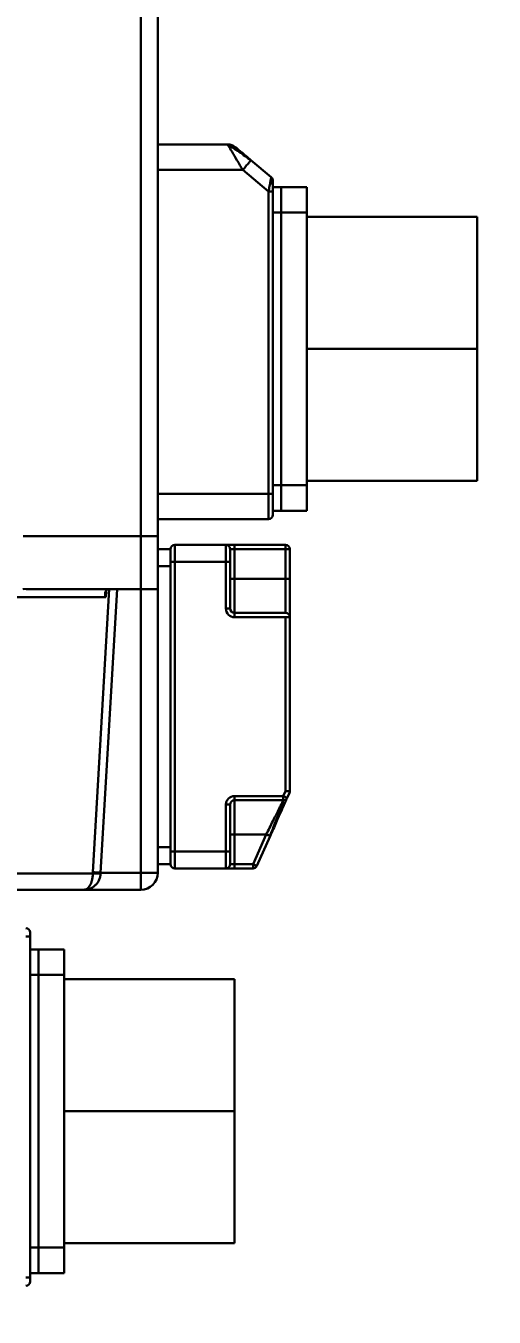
# Model space of a CAD drawing. Header units: millimetres. Extents: x -2601 to 21461, y 11492 to 21077.
# Drawn here: x 16608.4 to 16663.4, y 15146.5 to 15298.1 of the extents above; entities that cross this region are included whole.
import ezdxf

# ---------------------------------------------------------------- set-up
doc = ezdxf.new("R2010")
doc.units = ezdxf.units.MM
doc.header["$PDSIZE"] = -1
doc.styles.get("Standard").update_dxf_attribs({"font": ''})
doc.styles.get('Standard').set_extended_font_data('HYSWLongFangSong')
doc.dimstyles.new('ISO-25', dxfattribs={"dimscale": 25, "dimtxt": 3.5, "dimasz": 1.6, "dimexe": 1.25, "dimexo": 0.625, "dimtad": 1, "dimdec": 0, "dimzin": 9, "dimdsep": 46, "dimtxsty": 'Standard', "dimcen": 2.5, "dimadec": 0, "dimazin": 2, "dimtfac": 1, "dimtdec": 0, "dimtofl": 0, "dimtmove": 0, "dimatfit": 3, "dimfxl": 1, "dimarcsym": 0})

# ---------------------------------------------------------------- blocks, each defined once
blk = doc.blocks.new('*D85')
at = {"color": 0, "lineweight": -2}
for p, q in [((16574.57, 15609.15), (17451.3, 15609.15)), ((17420.05, 15569.15), (17420.05, 15064.65)), ((16721.07, 15024.65), (17451.3, 15024.65))]:
    blk.add_line(p, q, dxfattribs=at)
at = {"color": 0}
for points in [[(17413.38, 15569.15), (17426.72, 15569.15), (17420.05, 15609.15)], [(17413.38, 15064.65), (17426.72, 15064.65), (17420.05, 15024.65)]]:
    blk.add_solid(points, dxfattribs=at)
at = {"layer": 'Defpoints', "color": 0}
for p in [(16558.94, 15609.15), (16705.44, 15024.65), (17420.05, 15024.65)]:
    blk.add_point(p, dxfattribs=at)
at = {"color": 0, "insert": (17360.68, 15281.81), "char_height": 87.5, "attachment_point": 5, "rotation": 90}
blk.add_mtext('587', dxfattribs=at)

msp = doc.modelspace()

# ---------------------------------------------------------------- linework, layer by layer
at = {"color": 161, "linetype": 'Continuous', "lineweight": 30, "true_color": 0x67adff}
for p, q in [((16623.94, 15238.15), (16623.94, 15325.38)), ((16621.94, 15323.77), (16621.94, 15238.15)), ((16632.13, 15284.15), (16623.94, 15284.15)), ((16637.26, 15280.3), (16634.88, 15282.3)), ((16623.94, 15281.15), (16633.92, 15281.15)), ((16636.94, 15278.62), (16633.92, 15281.15)), ((16636.94, 15278.62), (16636.94, 15243.15)), ((16638.44, 15279.15), (16637.44, 15279.15)), ((16637.44, 15243.15), (16637.44, 15278.62)), ((16638.44, 15276.15), (16638.44, 15279.15)), ((16641.44, 15279.15), (16638.44, 15279.15)), ((16641.44, 15279.15), (16641.44, 15276.15)), ((16637.44, 15276.15), (16638.44, 15276.15)), ((16638.44, 15276.15), (16641.44, 15276.15)), ((16638.44, 15244.15), (16638.44, 15276.15)), ((16641.44, 15244.15), (16641.44, 15276.15)), ((16661.44, 15275.65), (16641.44, 15275.65)), ((16661.44, 15275.65), (16661.44, 15260.15)), ((16641.44, 15260.15), (16661.44, 15260.15)), ((16661.44, 15260.15), (16661.44, 15244.65)), ((16638.44, 15244.15), (16637.44, 15244.15)), ((16638.44, 15241.15), (16638.44, 15244.15)), ((16641.44, 15244.15), (16638.44, 15244.15)), ((16641.44, 15244.65), (16661.44, 15244.65)), ((16641.44, 15244.15), (16641.44, 15241.15)), ((16636.94, 15243.15), (16623.94, 15243.15)), ((16637.44, 15243.15), (16636.94, 15243.15)), ((16636.94, 15243.15), (16636.94, 15240.15)), ((16637.44, 15243.15), (16637.44, 15240.65)), ((16637.44, 15241.15), (16638.44, 15241.15)), ((16638.44, 15241.15), (16641.44, 15241.15)), ((16623.94, 15240.15), (16636.94, 15240.15)), ((16621.94, 15238.15), (16608.12, 15238.15)), ((16623.94, 15238.15), (16621.94, 15238.15)), ((16621.94, 15238.15), (16621.94, 15231.95)), ((16623.94, 15231.95), (16623.94, 15238.15)), ((16625.44, 15236.65), (16623.94, 15236.65)), ((16625.44, 15235.15), (16625.44, 15236.65)), ((16625.94, 15235.15), (16625.94, 15237.15)), ((16631.94, 15237.15), (16625.94, 15237.15)), ((16631.94, 15237.15), (16631.94, 15235.15)), ((16631.94, 15237.15), (16632.94, 15237.15)), ((16632.44, 15236.65), (16632.44, 15235.15)), ((16632.44, 15236.65), (16632.94, 15236.65)), ((16638.94, 15237.15), (16632.94, 15237.15)), ((16632.94, 15236.65), (16632.94, 15237.15)), ((16632.94, 15233.15), (16632.94, 15236.65)), ((16632.94, 15236.65), (16638.94, 15236.65)), ((16638.94, 15237.15), (16638.94, 15236.65)), ((16638.94, 15236.65), (16638.94, 15233.15)), ((16638.94, 15236.65), (16639.44, 15236.65)), ((16639.44, 15233.15), (16639.44, 15236.65)), ((16623.94, 15234.65), (16625.44, 15234.65)), ((16625.44, 15235.15), (16625.94, 15235.15)), ((16625.44, 15235.15), (16625.44, 15201.15)), ((16625.44, 15201.65), (16625.44, 15234.65)), ((16625.94, 15201.15), (16625.94, 15235.15)), ((16625.94, 15235.15), (16631.94, 15235.15)), ((16631.94, 15235.15), (16631.94, 15229.65)), ((16631.94, 15235.15), (16632.44, 15235.15)), ((16632.44, 15229.65), (16632.44, 15235.15)), ((16632.94, 15233.15), (16632.44, 15233.15)), ((16632.94, 15229.15), (16632.94, 15233.15)), ((16638.94, 15233.15), (16632.94, 15233.15)), ((16638.94, 15233.15), (16638.94, 15229.15)), ((16639.44, 15233.15), (16638.94, 15233.15)), ((16639.44, 15233.15), (16639.44, 15228.65)), ((16621.94, 15231.95), (16608.48, 15231.95)), ((16616.32, 15198.71), (16618.23, 15231.95)), ((16619.15, 15231.95), (16617.23, 15198.65)), ((16617.82, 15231.01), (16617.86, 15231.74)), ((16623.94, 15231.95), (16621.94, 15231.95)), ((16621.94, 15231.95), (16621.94, 15198.65)), ((16623.94, 15198.65), (16623.94, 15231.95)), ((16606.56, 15231.01), (16617.82, 15231.01)), ((16632.44, 15229.65), (16631.94, 15229.65)), ((16632.94, 15228.65), (16632.94, 15229.15)), ((16638.94, 15229.15), (16632.94, 15229.15)), ((16632.94, 15228.65), (16638.94, 15228.65)), ((16638.94, 15228.65), (16638.94, 15208.24)), ((16638.94, 15228.65), (16639.44, 15228.65)), ((16639.44, 15208.24), (16639.44, 15228.65)), ((16632.94, 15207.15), (16632.94, 15207.65)), ((16638.68, 15207.65), (16632.94, 15207.65)), ((16632.94, 15207.15), (16638.68, 15207.15)), ((16632.94, 15203.15), (16632.94, 15207.15)), ((16638.68, 15207.65), (16638.94, 15208.24)), ((16638.68, 15207.65), (16638.68, 15207.15)), ((16639.44, 15208.24), (16638.94, 15208.24)), ((16639.14, 15207.45), (16639.4, 15208.04)), ((16631.94, 15206.65), (16632.44, 15206.65)), ((16631.94, 15206.65), (16631.94, 15201.15)), ((16632.44, 15201.15), (16632.44, 15206.65)), ((16632.44, 15203.15), (16632.94, 15203.15)), ((16632.94, 15203.15), (16636.68, 15203.15)), ((16632.94, 15199.65), (16632.94, 15203.15)), ((16635.12, 15199.65), (16636.68, 15203.15)), ((16635.58, 15199.45), (16637.13, 15202.95)), ((16625.44, 15201.65), (16623.94, 15201.65)), ((16625.44, 15201.15), (16625.44, 15199.65)), ((16625.94, 15201.15), (16625.44, 15201.15)), ((16631.94, 15201.15), (16625.94, 15201.15)), ((16625.94, 15199.15), (16625.94, 15201.15)), ((16631.94, 15201.15), (16631.94, 15199.15)), ((16632.44, 15201.15), (16631.94, 15201.15)), ((16632.44, 15201.15), (16632.44, 15199.65)), ((16623.94, 15199.65), (16625.44, 15199.65)), ((16632.94, 15199.65), (16632.44, 15199.65)), ((16632.94, 15199.15), (16632.94, 15199.65)), ((16635.12, 15199.65), (16632.94, 15199.65)), ((16635.12, 15199.65), (16635.12, 15199.15)), ((16616.31, 15198.55), (16596.17, 15198.55)), ((16621.94, 15198.65), (16617.23, 15198.65)), ((16621.94, 15198.65), (16621.94, 15196.65)), ((16623.94, 15198.65), (16621.94, 15198.65)), ((16625.94, 15199.15), (16631.94, 15199.15)), ((16632.94, 15199.15), (16631.94, 15199.15)), ((16632.94, 15199.15), (16635.12, 15199.15)), ((16615.27, 15196.65), (16593.87, 15196.65)), ((16615.27, 15196.65), (16621.94, 15196.65)), ((16608.44, 15191.15), (16608.94, 15191.15)), ((16608.94, 15191.65), (16608.94, 15191.15)), ((16608.94, 15151.15), (16608.94, 15191.15)), ((16609.94, 15189.65), (16608.94, 15189.65)), ((16609.94, 15189.65), (16609.94, 15186.65)), ((16612.94, 15189.65), (16609.94, 15189.65)), ((16612.94, 15189.65), (16612.94, 15186.65)), ((16608.94, 15186.65), (16609.94, 15186.65)), ((16609.94, 15186.65), (16609.94, 15154.65)), ((16609.94, 15186.65), (16612.94, 15186.65)), ((16612.94, 15154.65), (16612.94, 15186.65)), ((16632.94, 15186.15), (16612.94, 15186.15)), ((16632.94, 15186.15), (16632.94, 15170.65)), ((16612.94, 15170.65), (16632.94, 15170.65)), ((16632.94, 15170.65), (16632.94, 15155.15)), ((16609.94, 15154.65), (16608.94, 15154.65)), ((16609.94, 15154.65), (16609.94, 15151.65)), ((16612.94, 15154.65), (16609.94, 15154.65)), ((16612.94, 15155.15), (16632.94, 15155.15)), ((16612.94, 15154.65), (16612.94, 15151.65)), ((16608.94, 15151.15), (16608.44, 15151.15)), ((16608.94, 15151.65), (16609.94, 15151.65)), ((16608.94, 15151.15), (16608.94, 15150.65)), ((16609.94, 15151.65), (16612.94, 15151.65))]:
    msp.add_line(p, q, dxfattribs=at)
at = {"color": 161, "linetype": 'Continuous', "lineweight": 30, "true_color": 0x67adff, "flags": 128}
msp.add_lwpolyline([(16635.58, 15199.45), (16635.57, 15199.45), (16635.54, 15199.47), (16635.5, 15199.49), (16635.44, 15199.51), (16635.37, 15199.54), (16635.29, 15199.58), (16635.21, 15199.61), (16635.12, 15199.65)], dxfattribs=at)
at = {"color": 161, "linetype": 'Continuous', "lineweight": 30, "true_color": 0x67adff}
for centre, radius, start, end in [((16636.94, 15240.65), 0.5, 270, 0), ((16625.94, 15236.65), 0.5, 90, 180), ((16631.94, 15236.65), 0.5, 0, 90), ((16638.94, 15236.65), 0.5, 0, 90), ((16632.94, 15229.65), 1, 180, 270), ((16632.94, 15229.65), 0.5, 180, 270), ((16638.94, 15228.65), 0.5, 0, 90), ((16632.94, 15206.65), 1, 90, 180), ((16632.94, 15206.65), 0.5, 90, 180), ((16587.81, 15092.77), 125.64, 65.8874, 66.1155), ((16638.68, 15207.65), 0.5, 270, 336), ((16638.94, 15208.24), 0.5, 336, 0), ((16625.94, 15199.65), 0.5, 180, 270), ((16631.94, 15199.65), 0.5, 270, 0), ((16621.94, 15198.65), 2, 270, 0), ((16635.12, 15199.65), 0.5, 270, 336), ((16608.44, 15191.65), 0.5, 0, 90), ((16608.44, 15150.65), 0.5, 270, 0)]:
    msp.add_arc(centre, radius, start, end, dxfattribs=at)
for points, knots in [([(16633.92, 15281.15), (16633.69, 15281.54), (16633.23, 15282.31), (16632.73, 15283.16), (16632.42, 15283.66), (16632.26, 15283.94), (16632.15, 15284.12), (16632.14, 15284.14), (16632.13, 15284.15)], [0, 0, 0, 0, 0.266525, 0.5233, 0.649532, 0.766951, 0.885006, 1, 1, 1, 1]), ([(16633.09, 15283.8), (16632.95, 15283.9), (16632.66, 15284.11), (16632.31, 15284.14), (16632.13, 15284.15)], [0, 0, 0, 0, 0.49995, 1, 1, 1, 1]), ([(16634.87, 15282.28), (16634.41, 15282.62), (16633.7, 15283.15), (16632.86, 15283.69), (16632.43, 15283.97), (16632.25, 15284.05), (16632.16, 15284.1)], [0, 0, 0, 0, 0.4494174, 0.7061018, 0.8465085, 1, 1, 1, 1]), ([(16633.09, 15283.8), (16633.11, 15283.79), (16633.14, 15283.76), (16633.39, 15283.55), (16633.77, 15283.23), (16634.29, 15282.8), (16634.68, 15282.47), (16634.88, 15282.3)], [0, 0, 0, 0, 0.146572, 0.308433, 0.493162, 0.737846, 1, 1, 1, 1]), ([(16633.92, 15281.15), (16634.04, 15281.3), (16634.3, 15281.61), (16634.62, 15281.99), (16634.84, 15282.25), (16634.87, 15282.29), (16634.88, 15282.3)], [0, 0, 0, 0, 0.249973, 0.499961, 0.749988, 1, 1, 1, 1]), ([(16636.94, 15278.62), (16636.98, 15278.84), (16637.07, 15279.27), (16637.16, 15279.74), (16637.21, 15280.03), (16637.24, 15280.18), (16637.26, 15280.29), (16637.26, 15280.3), (16637.26, 15280.3)], [0, 0, 0, 0, 0.264698, 0.520675, 0.647058, 0.765057, 0.883938, 1, 1, 1, 1]), ([(16637.44, 15279.92), (16637.44, 15279.96), (16637.44, 15280.03), (16637.4, 15280.13), (16637.34, 15280.23), (16637.29, 15280.28), (16637.26, 15280.3)], [0, 0, 0, 0, 0.24993, 0.499717, 0.749967, 1, 1, 1, 1]), ([(16637.43, 15278.62), (16637.44, 15278.82), (16637.44, 15279.2), (16637.42, 15279.68), (16637.38, 15280.04), (16637.3, 15280.2), (16637.26, 15280.27)], [0, 0, 0, 0, 0.321403, 0.586938, 0.8088097, 1, 1, 1, 1]), ([(16637.44, 15279.92), (16637.44, 15279.91), (16637.44, 15279.89), (16637.44, 15279.71), (16637.44, 15279.43), (16637.44, 15279.06), (16637.44, 15278.76), (16637.44, 15278.62)], [0, 0, 0, 0, 0.162479, 0.333912, 0.51883, 0.753702, 1, 1, 1, 1]), ([(16636.94, 15278.62), (16637.01, 15278.62), (16637.14, 15278.62), (16637.3, 15278.62), (16637.42, 15278.62), (16637.44, 15278.62), (16637.44, 15278.62)], [0, 0, 0, 0, 0.250326, 0.5, 0.749674, 1, 1, 1, 1]), ([(16617.82, 15231.01), (16617.78, 15231.14), (16617.72, 15231.39), (16617.78, 15231.65), (16617.9, 15231.81), (16618.01, 15231.89), (16618.15, 15231.94), (16618.25, 15231.95), (16618.31, 15231.95)], [0, 0, 0, 0, 0.302464, 0.565638, 0.687082, 0.79784, 0.901275, 1, 1, 1, 1]), ([(16636.68, 15203.15), (16636.94, 15203.68), (16637.45, 15204.7), (16638.01, 15205.83), (16638.35, 15206.5), (16638.54, 15206.87), (16638.66, 15207.11), (16638.67, 15207.14), (16638.68, 15207.15)], [0, 0, 0, 0, 0.262041, 0.516863, 0.6435315, 0.7622704, 0.8825193, 1, 1, 1, 1]), ([(16639.14, 15207.45), (16639.12, 15207.42), (16639.09, 15207.35), (16638.85, 15206.8), (16638.44, 15205.89), (16637.85, 15204.57), (16637.38, 15203.5), (16637.13, 15202.95)], [0, 0, 0, 0, 0.164438, 0.345038, 0.525094, 0.757362, 1, 1, 1, 1]), ([(16637.1, 15202.96), (16637.3, 15203.46), (16637.69, 15204.42), (16638.18, 15205.68), (16638.38, 15206.24), (16638.47, 15206.5)], [0, 0, 0, 0, 0.35804, 0.701769, 1, 1, 1, 1]), ([(16638.47, 15206.5), (16638.48, 15206.53), (16638.6, 15206.85), (16638.62, 15206.97), (16638.64, 15207.08)], [0, 0, 0, 0, 0.083452, 1, 1, 1, 1]), ([(16636.68, 15203.15), (16636.74, 15203.13), (16636.86, 15203.07), (16637.01, 15203.01), (16637.11, 15202.96), (16637.13, 15202.95), (16637.13, 15202.95)], [0, 0, 0, 0, 0.2496931, 0.4996655, 0.7501756, 1, 1, 1, 1]), ([(16615.27, 15196.65), (16615.4, 15196.68), (16615.64, 15196.72), (16615.92, 15197.04), (16616.1, 15197.41), (16616.21, 15197.75), (16616.29, 15198.13), (16616.31, 15198.41), (16616.31, 15198.55)], [0, 0, 0, 0, 0.265618, 0.52332, 0.652253, 0.768533, 0.887578, 1, 1, 1, 1]), ([(16617.22, 15198.55), (16617.21, 15198.41), (16617.18, 15198.13), (16617.03, 15197.75), (16616.83, 15197.41), (16616.48, 15197.04), (16615.96, 15196.72), (16615.5, 15196.68), (16615.27, 15196.65)], [0, 0, 0, 0, 0.112061, 0.231132, 0.347043, 0.476623, 0.734536, 1, 1, 1, 1]), ([(16616.31, 15198.55), (16616.32, 15198.58), (16616.32, 15198.63), (16616.32, 15198.68), (16616.32, 15198.71)], [0, 0, 0, 0, 0.560083, 1, 1, 1, 1]), ([(16616.31, 15198.55), (16616.36, 15198.55), (16616.45, 15198.56), (16616.68, 15198.56), (16616.94, 15198.56), (16617.13, 15198.55), (16617.22, 15198.55)], [0, 0, 0, 0, 0.245173, 0.500151, 0.755063, 1, 1, 1, 1]), ([(16616.32, 15198.71), (16616.37, 15198.7), (16616.46, 15198.7), (16616.69, 15198.69), (16616.95, 15198.67), (16617.13, 15198.66), (16617.23, 15198.65)], [0, 0, 0, 0, 0.24972, 0.500189, 0.750648, 1, 1, 1, 1]), ([(16617.23, 15198.65), (16617.23, 15198.63), (16617.22, 15198.6), (16617.22, 15198.56), (16617.22, 15198.55)], [0, 0, 0, 0, 0.560086, 1, 1, 1, 1])]:
    msp.add_open_spline(points, degree=3, knots=knots, dxfattribs=at)
at = {"color": 161, "linetype": 'Continuous', "lineweight": 25, "true_color": 0x67adff}
msp.add_open_spline([(16608.48, 15231.95), (16608.41, 15231.95), (16608.28, 15231.95), (16608.15, 15231.92), (16608.1, 15231.91)], degree=3, knots=[0, 0, 0, 0, 0.56445, 1, 1, 1, 1], dxfattribs=at)

# ---------------------------------------------------------------- dimensions: what is measured, and where the dimension line sits
dim = msp.add_linear_dim(base=(17420.05, 15024.65), p1=(16558.94, 15609.15), p2=(16705.44, 15024.65), angle=90, text='587', dimstyle='ISO-25')
dim.commit()
dim.dimension.update_dxf_attribs({"geometry": '*D85', "text_midpoint": (17420.05, 15281.81), "dimtype": 160})

doc.saveas('drawing.dxf')
